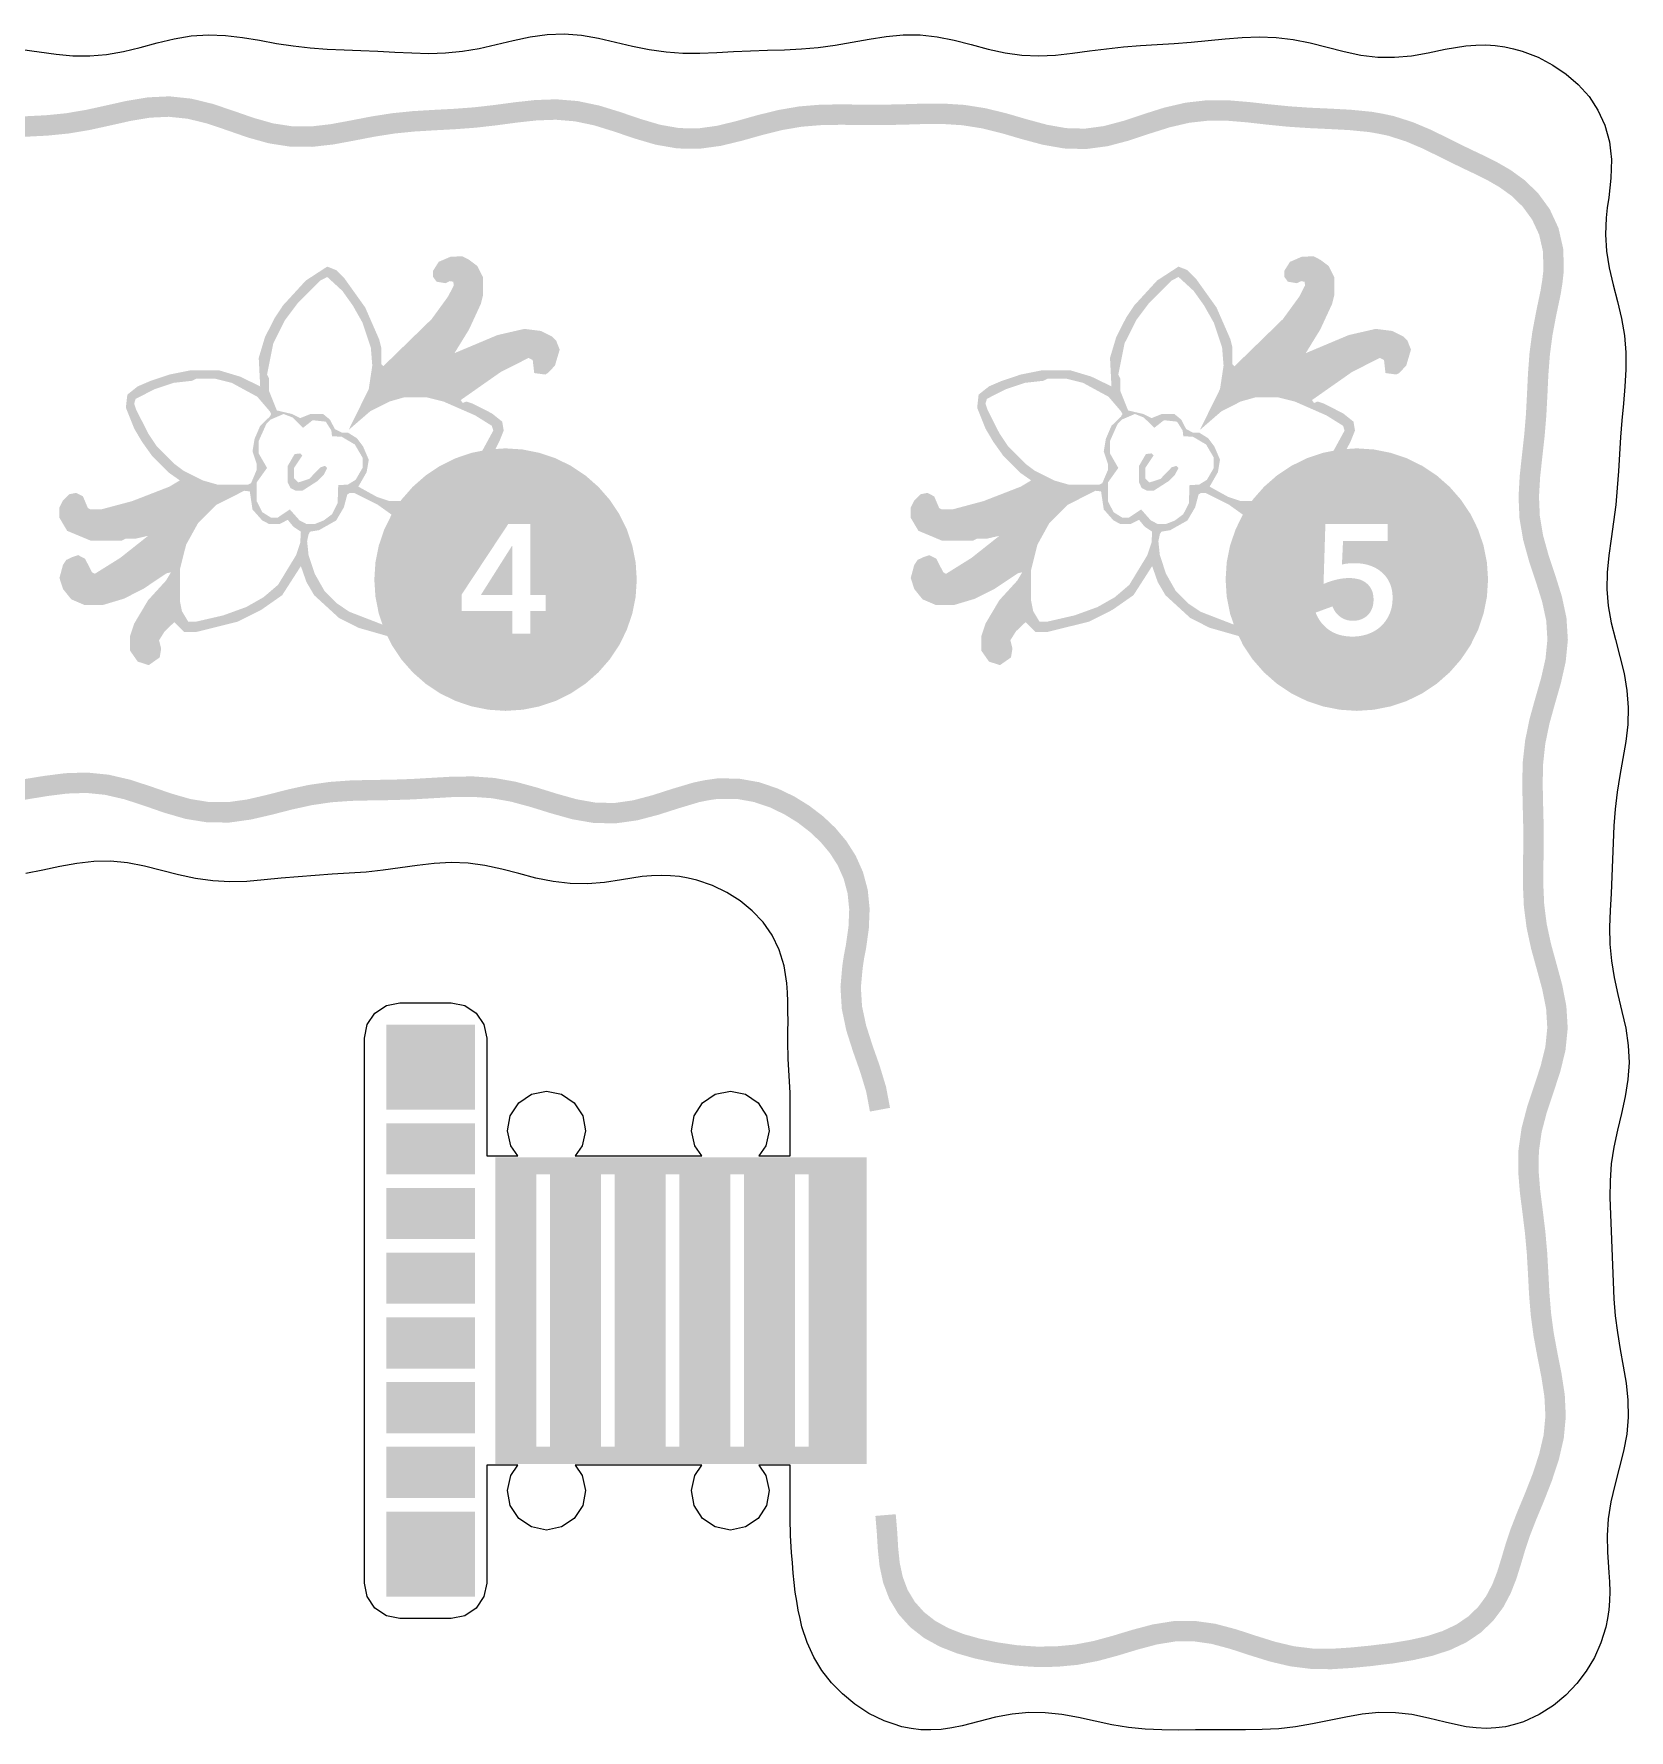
# Model space of a CAD drawing. Header units: millimetres. Extents: x 4 to 295, y 4 to 113.
# Drawn here: x 178.13 to 221.89, y 4.06 to 50.58 of the extents above; entities that cross this region are included whole.
import ezdxf

# ---------------------------------------------------------------- set-up
doc = ezdxf.new("R2010")
doc.units = ezdxf.units.MM
doc.layers.add('CUT', color=1, linetype='Continuous')
doc.layers.add('RASTER', color=7, linetype='Continuous')

msp = doc.modelspace()

# ---------------------------------------------------------------- hatches: boundary and pattern name
at = {"layer": 'RASTER'}
msp.add_hatch(color=7, dxfattribs=at).paths.add_polyline_path([(201.616, 21.129), (201.507, 21.705), (201.331, 22.286), (201.133, 22.848), (200.96, 23.391), (200.848, 23.917), (200.817, 24.436), (200.866, 24.965), (200.905, 25.225), (200.959, 25.5), (201.035, 26.049), (201.057, 26.588), (201.005, 27.109), (200.874, 27.598), (200.674, 28.045), (200.419, 28.446), (200.119, 28.804), (199.782, 29.124), (199.408, 29.41), (198.995, 29.667), (198.535, 29.888), (198.025, 30.06), (197.463, 30.16), (196.874, 30.164), (196.544, 30.117), (196.233, 30.053), (195.663, 29.884), (195.109, 29.706), (194.575, 29.564), (194.056, 29.49), (193.542, 29.5), (193.02, 29.592), (192.48, 29.743), (191.921, 29.917), (191.346, 30.073), (190.762, 30.177), (190.178, 30.219), (189.602, 30.212), (189.039, 30.18), (188.484, 30.148), (187.933, 30.129), (187.376, 30.122), (186.811, 30.108), (186.236, 30.067), (185.658, 29.983), (185.086, 29.857), (184.527, 29.713), (183.985, 29.587), (183.459, 29.513), (182.944, 29.515), (182.424, 29.599), (181.89, 29.753), (181.337, 29.945), (180.766, 30.131), (180.178, 30.267), (179.584, 30.326), (178.995, 30.307), (178.42, 30.234), (177.859, 30.143), (177.309, 30.06), (176.762, 30.001), (176.212, 29.963), (175.653, 29.932), (175.087, 29.889), (174.518, 29.82), (173.954, 29.73), (173.403, 29.641), (172.868, 29.581), (172.344, 29.578), (171.822, 29.647), (171.291, 29.785), (170.743, 29.97), (170.177, 30.163), (169.592, 30.317), (168.994, 30.392), (168.395, 30.373), (167.809, 30.276), (167.24, 30.139), (166.688, 30), (166.147, 29.89), (165.609, 29.822), (165.066, 29.791), (164.514, 29.781), (163.953, 29.77), (163.39, 29.746), (162.831, 29.711), (162.282, 29.682), (161.745, 29.683), (161.216, 29.734), (160.683, 29.843), (160.139, 29.999), (159.579, 30.174), (159.015, 30.323), (158.724, 30.386), (158.443, 30.426), (157.926, 30.47), (157.44, 30.475), (156.984, 30.472), (156.554, 30.495), (156.151, 30.566), (155.779, 30.699), (155.446, 30.899), (155.158, 31.164), (154.921, 31.489), (154.738, 31.867), (154.604, 32.29), (154.512, 32.751), (154.451, 33.247), (154.415, 33.776), (154.413, 34.055), (154.411, 34.331), (154.436, 34.858), (154.489, 35.379), (154.579, 35.901), (154.7, 36.43), (154.831, 36.972), (154.94, 37.531), (154.991, 38.104), (154.96, 38.683), (154.845, 39.256), (154.672, 39.813), (154.482, 40.352), (154.316, 40.874), (154.205, 41.382), (154.162, 41.884), (154.186, 42.391), (154.259, 42.911), (154.355, 43.444), (154.413, 43.726), (154.467, 44.008), (154.585, 44.525), (154.712, 44.998), (154.857, 45.423), (155.03, 45.798), (155.236, 46.124), (155.475, 46.4), (155.747, 46.63), (156.047, 46.819), (156.375, 46.978), (156.731, 47.122), (157.116, 47.269), (157.534, 47.436), (157.989, 47.63), (158.489, 47.846), (158.759, 47.95), (159.029, 48.053), (159.569, 48.216), (160.091, 48.315), (160.607, 48.332), (161.13, 48.269), (161.669, 48.146), (162.225, 47.996), (162.797, 47.858), (163.376, 47.76), (163.955, 47.71), (164.525, 47.696), (165.085, 47.695), (165.639, 47.687), (166.193, 47.666), (166.754, 47.64), (167.327, 47.631), (167.909, 47.663), (168.494, 47.754), (169.071, 47.898), (169.634, 48.068), (170.179, 48.223), (170.705, 48.324), (171.221, 48.347), (171.738, 48.284), (172.271, 48.149), (172.822, 47.97), (173.391, 47.792), (173.975, 47.655), (174.564, 47.584), (175.149, 47.578), (175.722, 47.617), (176.283, 47.671), (176.835, 47.717), (177.387, 47.746), (177.946, 47.766), (178.513, 47.795), (179.088, 47.853), (179.662, 47.949), (180.228, 48.073), (180.78, 48.197), (181.314, 48.287), (181.835, 48.311), (182.354, 48.257), (182.882, 48.127), (183.428, 47.943), (183.993, 47.746), (184.576, 47.583), (185.172, 47.491), (185.768, 47.487), (186.353, 47.553), (186.922, 47.659), (187.477, 47.766), (188.023, 47.852), (188.568, 47.907), (189.12, 47.94), (189.681, 47.97), (190.248, 48.012), (190.814, 48.076), (191.372, 48.151), (191.917, 48.211), (192.449, 48.23), (192.973, 48.187), (193.502, 48.076), (194.044, 47.908), (194.605, 47.717), (195.184, 47.547), (195.78, 47.443), (196.382, 47.433), (196.976, 47.514), (197.553, 47.654), (198.112, 47.811), (198.657, 47.947), (199.193, 48.039), (199.73, 48.083), (200.275, 48.092), (200.831, 48.085), (201.394, 48.083), (201.957, 48.094), (202.514, 48.111), (203.059, 48.114), (203.595, 48.08), (204.129, 47.996), (204.67, 47.863), (205.226, 47.7), (205.799, 47.546), (206.39, 47.442), (206.992, 47.426), (207.591, 47.506), (208.175, 47.661), (208.739, 47.849), (209.286, 48.022), (209.818, 48.146), (210.344, 48.205), (210.875, 48.203), (211.418, 48.157), (211.974, 48.094), (212.539, 48.038), (213.105, 48.001), (213.666, 47.975), (214.217, 47.946), (214.762, 47.892), (215.025, 47.845), (215.28, 47.792), (215.767, 47.636), (216.201, 47.452), (216.596, 47.26), (216.963, 47.077), (217.313, 46.907), (217.655, 46.745), (217.994, 46.577), (218.332, 46.382), (218.662, 46.144), (218.968, 45.849), (219.228, 45.493), (219.421, 45.079), (219.527, 44.613), (219.538, 44.096), (219.505, 43.825), (219.461, 43.55), (219.343, 42.988), (219.235, 42.417), (219.158, 41.841), (219.115, 41.269), (219.088, 40.705), (219.059, 40.15), (219.013, 39.598), (218.951, 39.041), (218.889, 38.473), (218.856, 37.891), (218.882, 37.3), (218.982, 36.708), (219.143, 36.126), (219.331, 35.562), (219.502, 35.016), (219.616, 34.489), (219.648, 33.972), (219.596, 33.451), (219.475, 32.916), (219.315, 32.362), (219.157, 31.791), (219.038, 31.209), (218.973, 30.624), (218.957, 30.045), (218.969, 29.477), (218.983, 28.919), (218.987, 28.364), (218.979, 27.805), (218.976, 27.236), (219.002, 26.658), (219.076, 26.074), (219.201, 25.494), (219.357, 24.926), (219.507, 24.376), (219.613, 23.844), (219.645, 23.325), (219.592, 22.806), (219.462, 22.276), (219.281, 21.726), (219.092, 21.157), (218.939, 20.573), (218.855, 19.979), (218.846, 19.387), (218.893, 18.807), (218.965, 18.241), (219.033, 17.685), (219.083, 17.134), (219.115, 16.579), (219.144, 16.015), (219.191, 15.443), (219.268, 14.869), (219.373, 14.3), (219.483, 13.744), (219.566, 13.204), (219.593, 12.678), (219.544, 12.156), (219.42, 11.627), (219.241, 11.083), (219.134, 10.812), (219.029, 10.543), (218.821, 10.045), (218.644, 9.59), (218.502, 9.167), (218.385, 8.772), (218.27, 8.402), (218.136, 8.056), (217.966, 7.734), (217.748, 7.439), (217.477, 7.178), (217.15, 6.956), (216.769, 6.777), (216.337, 6.637), (215.858, 6.53), (215.335, 6.444), (215.052, 6.412), (214.769, 6.377), (214.236, 6.325), (213.713, 6.291), (213.201, 6.299), (212.693, 6.362), (212.179, 6.484), (211.651, 6.649), (211.107, 6.827), (210.545, 6.976), (209.969, 7.058), (209.388, 7.05), (208.815, 6.958), (208.259, 6.81), (207.72, 6.647), (207.196, 6.504), (206.681, 6.406), (206.167, 6.358), (205.645, 6.352), (205.372, 6.37), (205.094, 6.39), (204.569, 6.467), (204.08, 6.569), (203.629, 6.697), (203.221, 6.857), (202.858, 7.056), (202.548, 7.298), (202.294, 7.582), (202.1, 7.905), (201.965, 8.263), (201.882, 8.651), (201.839, 9.068), (201.813, 9.515), (201.773, 9.983), (201.215, 9.936), (201.254, 9.474), (201.281, 9.023), (201.329, 8.564), (201.427, 8.105), (201.596, 7.66), (201.843, 7.249), (202.165, 6.888), (202.551, 6.587), (202.983, 6.349), (203.451, 6.166), (203.946, 6.025), (204.471, 5.915), (205.026, 5.834), (205.334, 5.81), (205.637, 5.792), (206.196, 5.798), (206.76, 5.851), (207.322, 5.958), (207.875, 6.108), (208.412, 6.271), (208.933, 6.41), (209.437, 6.492), (209.933, 6.499), (210.433, 6.427), (210.948, 6.289), (211.481, 6.115), (212.03, 5.944), (212.593, 5.811), (213.162, 5.74), (213.727, 5.731), (214.281, 5.766), (214.829, 5.819), (215.119, 5.856), (215.416, 5.89), (215.964, 5.98), (216.484, 6.097), (216.974, 6.256), (217.427, 6.469), (217.829, 6.742), (218.168, 7.069), (218.44, 7.435), (218.645, 7.823), (218.799, 8.218), (218.921, 8.609), (219.037, 8.998), (219.171, 9.399), (219.341, 9.836), (219.548, 10.331), (219.656, 10.607), (219.769, 10.897), (219.96, 11.475), (220.097, 12.066), (220.153, 12.665), (220.124, 13.26), (220.035, 13.841), (219.923, 14.405), (219.821, 14.957), (219.748, 15.504), (219.703, 16.053), (219.674, 16.61), (219.641, 17.175), (219.59, 17.745), (219.521, 18.31), (219.45, 18.865), (219.406, 19.406), (219.414, 19.935), (219.489, 20.462), (219.629, 20.998), (219.813, 21.55), (220.001, 22.121), (220.144, 22.711), (220.205, 23.314), (220.168, 23.915), (220.053, 24.504), (219.898, 25.074), (219.746, 25.627), (219.629, 26.169), (219.56, 26.705), (219.536, 27.247), (219.539, 27.8), (219.547, 28.362), (219.544, 28.928), (219.529, 29.49), (219.518, 30.043), (219.532, 30.585), (219.591, 31.121), (219.702, 31.659), (219.854, 32.209), (220.017, 32.776), (220.149, 33.361), (220.209, 33.962), (220.171, 34.566), (220.044, 35.159), (219.864, 35.734), (219.679, 36.29), (219.529, 36.83), (219.44, 37.359), (219.417, 37.888), (219.448, 38.427), (219.508, 38.98), (219.571, 39.544), (219.618, 40.112), (219.648, 40.678), (219.674, 41.235), (219.716, 41.783), (219.788, 42.328), (219.892, 42.878), (220.012, 43.443), (220.06, 43.748), (220.098, 44.081), (220.084, 44.681), (219.952, 45.259), (219.712, 45.777), (219.391, 46.217), (219.022, 46.573), (218.637, 46.852), (218.259, 47.07), (217.899, 47.249), (217.555, 47.412), (217.211, 47.579), (216.844, 47.763), (216.432, 47.963), (215.961, 48.162), (215.432, 48.331), (215.132, 48.395), (214.831, 48.448), (214.259, 48.504), (213.693, 48.535), (213.137, 48.56), (212.586, 48.597), (212.034, 48.652), (211.473, 48.715), (210.899, 48.763), (210.313, 48.765), (209.722, 48.698), (209.137, 48.562), (208.566, 48.382), (208.014, 48.198), (207.481, 48.056), (206.962, 47.986), (206.447, 48), (205.921, 48.093), (205.377, 48.24), (204.816, 48.404), (204.24, 48.545), (203.657, 48.637), (203.076, 48.674), (202.504, 48.671), (201.943, 48.654), (201.39, 48.643), (200.836, 48.645), (200.274, 48.652), (199.702, 48.643), (199.122, 48.595), (198.542, 48.495), (197.969, 48.353), (197.411, 48.196), (196.871, 48.064), (196.348, 47.992), (195.833, 48.001), (195.312, 48.092), (194.774, 48.251), (194.218, 48.441), (193.643, 48.618), (193.054, 48.742), (192.462, 48.791), (191.876, 48.77), (191.304, 48.707), (190.746, 48.632), (190.195, 48.57), (189.645, 48.529), (189.088, 48.5), (188.523, 48.466), (187.951, 48.408), (187.38, 48.318), (186.818, 48.209), (186.27, 48.108), (185.738, 48.046), (185.217, 48.05), (184.695, 48.13), (184.161, 48.281), (183.61, 48.473), (183.039, 48.665), (182.45, 48.809), (181.851, 48.872), (181.255, 48.844), (180.672, 48.747), (180.107, 48.62), (179.556, 48.499), (179.013, 48.408), (178.471, 48.354), (177.921, 48.326), (177.363, 48.306), (176.798, 48.276), (176.233, 48.229), (175.677, 48.176), (175.133, 48.139), (174.6, 48.143), (174.073, 48.207), (173.539, 48.333), (172.992, 48.504), (172.426, 48.687), (171.841, 48.835), (171.242, 48.907), (170.64, 48.88), (170.049, 48.768), (169.477, 48.606), (168.923, 48.439), (168.383, 48.304), (167.851, 48.221), (167.316, 48.191), (166.772, 48.201), (166.216, 48.226), (165.653, 48.247), (165.089, 48.255), (164.533, 48.256), (163.986, 48.269), (163.447, 48.316), (162.91, 48.407), (162.364, 48.539), (161.804, 48.689), (161.226, 48.821), (160.631, 48.892), (160.03, 48.872), (159.435, 48.761), (158.854, 48.585), (158.559, 48.473), (158.274, 48.363), (157.767, 48.145), (157.32, 47.953), (156.912, 47.791), (156.526, 47.643), (156.148, 47.49), (155.775, 47.309), (155.416, 47.082), (155.081, 46.799), (154.785, 46.458), (154.537, 46.065), (154.336, 45.63), (154.176, 45.16), (154.041, 44.66), (153.919, 44.126), (153.864, 43.836), (153.804, 43.548), (153.706, 42.999), (153.628, 42.443), (153.602, 41.873), (153.651, 41.298), (153.775, 40.729), (153.951, 40.174), (154.14, 39.636), (154.302, 39.117), (154.404, 38.612), (154.431, 38.114), (154.386, 37.61), (154.284, 37.092), (154.154, 36.558), (154.029, 36.011), (153.934, 35.455), (153.877, 34.9), (153.851, 34.347), (153.853, 34.051), (153.856, 33.749), (153.893, 33.194), (153.959, 32.662), (154.062, 32.15), (154.217, 31.66), (154.441, 31.201), (154.739, 30.791), (155.11, 30.45), (155.539, 30.193), (156.007, 30.025), (156.49, 29.938), (156.97, 29.912), (157.439, 29.914), (157.899, 29.91), (158.385, 29.869), (158.625, 29.835), (158.88, 29.779), (159.423, 29.636), (159.978, 29.462), (160.549, 29.298), (161.132, 29.18), (161.718, 29.123), (162.296, 29.121), (162.863, 29.151), (163.419, 29.186), (163.971, 29.21), (164.525, 29.22), (165.088, 29.231), (165.66, 29.264), (166.238, 29.337), (166.812, 29.453), (167.375, 29.594), (167.921, 29.727), (168.45, 29.816), (168.967, 29.832), (169.485, 29.767), (170.015, 29.627), (170.563, 29.44), (171.131, 29.248), (171.715, 29.097), (172.308, 29.019), (172.9, 29.021), (173.479, 29.085), (174.043, 29.177), (174.595, 29.265), (175.142, 29.331), (175.69, 29.373), (176.247, 29.404), (176.812, 29.443), (177.381, 29.504), (177.946, 29.589), (178.5, 29.68), (179.04, 29.748), (179.566, 29.766), (180.087, 29.714), (180.615, 29.592), (181.159, 29.414), (181.721, 29.219), (182.302, 29.052), (182.898, 28.957), (183.497, 28.954), (184.087, 29.036), (184.66, 29.169), (185.216, 29.312), (185.759, 29.431), (186.297, 29.51), (186.837, 29.548), (187.387, 29.561), (187.946, 29.569), (188.51, 29.588), (189.07, 29.62), (189.622, 29.652), (190.162, 29.659), (190.692, 29.621), (191.223, 29.526), (191.764, 29.379), (192.321, 29.206), (192.896, 29.045), (193.488, 28.942), (194.09, 28.931), (194.687, 29.015), (195.267, 29.168), (195.829, 29.348), (196.377, 29.512), (196.64, 29.565), (196.9, 29.604), (197.414, 29.602), (197.886, 29.517), (198.324, 29.369), (198.725, 29.175), (199.09, 28.949), (199.418, 28.697), (199.711, 28.42), (199.967, 28.115), (200.181, 27.78), (200.345, 27.412), (200.453, 27.009), (200.497, 26.572), (200.477, 26.1), (200.405, 25.588), (200.352, 25.32), (200.308, 25.027), (200.257, 24.444), (200.293, 23.842), (200.418, 23.247), (200.602, 22.67), (200.799, 22.111), (200.963, 21.571), (201.065, 21.026)])
h = msp.add_hatch(color=7, dxfattribs=at)
h.paths.add_polyline_path([(189.555, 44.47), (189.88, 44.487), (190.068, 44.39), (190.296, 44.219), (190.449, 43.918), (190.449, 43.405), (190.392, 43.178), (190.068, 42.477), (189.669, 41.828), (190.848, 42.324), (191.588, 42.494), (192.043, 42.437), (192.345, 42.284), (192.459, 42.17), (192.556, 41.925), (192.425, 41.487), (192.231, 41.282), (192.157, 41.242), (191.856, 41.282), (191.816, 41.64), (191.702, 41.697), (190.945, 41.316), (189.84, 40.541), (189.897, 40.462), (189.994, 40.502), (190.165, 40.445), (190.694, 40.177), (190.979, 39.949), (191.019, 39.705), (190.905, 39.42), (190.694, 39.004), (190.409, 38.606), (189.84, 38.036), (189.311, 37.712), (188.855, 37.541), (188.4, 37.484), (188.343, 37.427), (188.587, 37.16), (188.855, 36.63), (189.083, 35.719), (189.083, 34.637), (188.872, 33.994), (188.684, 33.897), (188.229, 33.954), (187.033, 34.296), (186.504, 34.563), (185.82, 35.19), (185.61, 35.548), (185.456, 35.987), (184.944, 35.19), (184.374, 34.791), (183.731, 34.466), (182.592, 34.182), (182.251, 34.182), (181.983, 34.449), (181.721, 34.199), (181.567, 33.954), (181.624, 33.726), (181.584, 33.482), (181.283, 33.271), (180.981, 33.368), (180.77, 33.669), (180.77, 34.068), (180.884, 34.41), (181.266, 35.053), (181.755, 35.588), (181.892, 35.816), (181.778, 35.793), (181.129, 35.36), (180.599, 35.093), (180.03, 34.922), (179.518, 34.922), (179.159, 35.076), (178.931, 35.36), (178.834, 35.662), (178.931, 36.021), (179.022, 36.157), (179.176, 36.231), (179.347, 36.288), (179.535, 36.192), (179.728, 35.816), (179.802, 35.776), (180.503, 36.214), (181.266, 36.818), (180.941, 36.744), (180.656, 36.744), (180.543, 36.687), (179.688, 36.687), (179.045, 36.955), (178.834, 37.313), (178.834, 37.598), (178.931, 37.786), (179.102, 37.957), (179.29, 37.996), (179.478, 37.9), (179.614, 37.581), (179.688, 37.541), (179.973, 37.541), (180.827, 37.769), (181.852, 38.167), (182.137, 38.338), (181.835, 38.549), (181.379, 39.004), (181.095, 39.403), (180.884, 39.761), (180.656, 40.331), (180.696, 40.69), (180.981, 40.917), (181.34, 41.071), (181.852, 41.242), (182.421, 41.356), (183.218, 41.356), (183.788, 41.185), (184.34, 40.917), (184.3, 41.697), (184.471, 42.267), (184.739, 42.796), (184.966, 43.138), (185.593, 43.821), (186.179, 44.202), (186.424, 44.106), (186.652, 43.878), (187.221, 43.081), (187.602, 42.21), (187.659, 41.982), (187.659, 41.526), (187.716, 41.47), (189.043, 42.762), (189.498, 43.388), (189.652, 43.69), (189.635, 43.787), (189.538, 43.804), (189.424, 43.747), (189.18, 43.787), (189.083, 43.918), (189.083, 44.089), (189.237, 44.333)])
h.paths.add_polyline_path([(186.179, 43.918), (185.991, 43.821), (185.365, 43.195), (185.023, 42.739), (184.699, 42.096), (184.528, 41.242), (184.585, 41.128), (184.585, 40.786), (184.796, 40.257), (185.211, 40.16), (185.439, 40.046), (185.724, 40.16), (186.065, 40.16), (186.253, 40.006), (186.39, 39.744), (186.578, 39.648), (186.748, 39.648), (186.993, 39.494), (187.164, 39.266), (187.318, 38.907), (187.261, 38.566), (187.033, 38.167), (187.546, 37.883), (187.887, 37.769), (188.457, 37.769), (189.385, 38.093), (189.726, 38.321), (190.352, 39.004), (190.734, 39.705), (190.694, 39.835), (190.239, 40.12), (189.367, 40.502), (188.912, 40.615), (188.286, 40.615), (187.887, 40.502), (187.358, 40.234), (186.766, 39.722), (187.318, 40.843), (187.415, 41.487), (187.375, 41.982), (187.147, 42.665), (186.879, 43.138), (186.595, 43.536)], flags=0)
h.paths.add_polyline_path([(182.592, 41.128), (182.478, 41.071), (181.966, 41.014), (181.453, 40.843), (180.924, 40.576), (180.884, 40.445), (180.941, 40.274), (181.266, 39.631), (181.493, 39.289), (182.006, 38.776), (182.233, 38.606), (182.763, 38.338), (183.162, 38.224), (184.016, 38.224), (184.09, 38.264), (184.243, 38.623), (184.243, 38.794), (184.129, 39.135), (184.186, 39.477), (184.34, 39.835), (184.602, 40.086), (184.642, 40.16), (184.602, 40.234), (184.26, 40.633), (183.56, 41.014), (183.105, 41.128)], flags=0)
h.paths.add_polyline_path([(184.983, 40.16), (184.625, 40.006), (184.511, 39.892), (184.3, 39.42), (184.3, 39.078), (184.528, 38.68), (184.243, 38.281), (184.243, 37.769), (184.397, 37.467), (184.642, 37.313), (184.813, 37.313), (185.154, 37.541), (185.422, 37.239), (185.61, 37.142), (185.837, 37.142), (186.082, 37.239), (186.31, 37.41), (186.464, 37.712), (186.481, 38.207), (186.748, 38.224), (186.959, 38.355), (187.147, 38.68), (187.147, 38.964), (186.936, 39.323), (186.578, 39.534), (186.31, 39.551), (186.293, 39.705), (186.139, 39.949), (185.781, 39.989), (185.513, 39.779), (185.228, 40.063)], flags=0)
h.paths.add_polyline_path([(185.285, 39.061), (185.439, 39.078), (185.496, 39.021), (185.268, 38.68), (185.268, 38.395), (185.382, 38.281), (185.684, 38.378), (185.991, 38.697), (186.122, 38.737), (186.179, 38.68), (186.082, 38.492), (185.912, 38.321), (185.496, 38.053), (185.325, 38.053), (185.171, 38.127), (185.097, 38.281), (185.097, 38.737)], flags=0)
h.paths.add_polyline_path([(183.902, 38.053), (183.144, 37.672), (182.632, 37.16), (182.308, 36.573), (182.137, 35.89), (182.137, 35.036), (182.194, 34.751), (182.364, 34.466), (182.592, 34.466), (183.332, 34.637), (183.959, 34.865), (184.431, 35.133), (184.83, 35.474), (185.325, 36.288), (185.439, 36.63), (185.456, 36.932), (185.251, 37.068), (185.097, 37.256), (184.87, 37.142), (184.585, 37.142), (184.397, 37.239), (184.129, 37.541), (184.055, 38.036)], flags=0)
h.paths.add_polyline_path([(186.805, 37.996), (186.731, 37.957), (186.635, 37.598), (186.424, 37.239), (185.951, 36.972), (185.707, 36.932), (185.667, 36.858), (185.627, 36.67), (185.667, 36.288), (185.837, 35.776), (186.105, 35.303), (186.447, 34.962), (186.788, 34.734), (187.773, 34.353), (188.627, 34.182), (188.741, 34.296), (188.855, 34.751), (188.855, 35.605), (188.684, 36.345), (188.303, 37.046), (187.961, 37.387), (187.563, 37.672), (186.919, 37.996)], flags=0)
h = msp.add_hatch(color=7, dxfattribs=at)
h.paths.add_polyline_path([(212.905, 44.47), (213.23, 44.487), (213.418, 44.39), (213.646, 44.219), (213.799, 43.918), (213.799, 43.405), (213.742, 43.178), (213.418, 42.477), (213.019, 41.828), (214.198, 42.324), (214.938, 42.494), (215.393, 42.437), (215.695, 42.284), (215.809, 42.17), (215.906, 41.925), (215.775, 41.487), (215.581, 41.282), (215.507, 41.242), (215.206, 41.282), (215.166, 41.64), (215.052, 41.697), (214.295, 41.316), (213.19, 40.541), (213.247, 40.462), (213.344, 40.502), (213.515, 40.445), (214.044, 40.177), (214.329, 39.949), (214.369, 39.705), (214.255, 39.42), (214.044, 39.004), (213.759, 38.606), (213.19, 38.036), (212.661, 37.712), (212.205, 37.541), (211.75, 37.484), (211.693, 37.427), (211.937, 37.16), (212.205, 36.63), (212.433, 35.719), (212.433, 34.637), (212.222, 33.994), (212.034, 33.897), (211.579, 33.954), (210.383, 34.296), (209.854, 34.563), (209.17, 35.19), (208.96, 35.548), (208.806, 35.987), (208.294, 35.19), (207.724, 34.791), (207.081, 34.466), (205.942, 34.182), (205.601, 34.182), (205.333, 34.449), (205.071, 34.199), (204.917, 33.954), (204.974, 33.726), (204.934, 33.482), (204.633, 33.271), (204.331, 33.368), (204.12, 33.669), (204.12, 34.068), (204.234, 34.41), (204.616, 35.053), (205.105, 35.588), (205.242, 35.816), (205.128, 35.793), (204.479, 35.36), (203.949, 35.093), (203.38, 34.922), (202.868, 34.922), (202.509, 35.076), (202.281, 35.36), (202.184, 35.662), (202.281, 36.021), (202.372, 36.157), (202.526, 36.231), (202.697, 36.288), (202.885, 36.192), (203.078, 35.816), (203.152, 35.776), (203.853, 36.214), (204.616, 36.818), (204.291, 36.744), (204.006, 36.744), (203.893, 36.687), (203.038, 36.687), (202.395, 36.955), (202.184, 37.313), (202.184, 37.598), (202.281, 37.786), (202.452, 37.957), (202.64, 37.996), (202.828, 37.9), (202.964, 37.581), (203.038, 37.541), (203.323, 37.541), (204.177, 37.769), (205.202, 38.167), (205.487, 38.338), (205.185, 38.549), (204.729, 39.004), (204.445, 39.403), (204.234, 39.761), (204.006, 40.331), (204.046, 40.69), (204.331, 40.917), (204.69, 41.071), (205.202, 41.242), (205.771, 41.356), (206.568, 41.356), (207.138, 41.185), (207.69, 40.917), (207.65, 41.697), (207.821, 42.267), (208.089, 42.796), (208.316, 43.138), (208.943, 43.821), (209.529, 44.202), (209.774, 44.106), (210.002, 43.878), (210.571, 43.081), (210.952, 42.21), (211.009, 41.982), (211.009, 41.526), (211.066, 41.47), (212.393, 42.762), (212.848, 43.388), (213.002, 43.69), (212.985, 43.787), (212.888, 43.804), (212.774, 43.747), (212.53, 43.787), (212.433, 43.918), (212.433, 44.089), (212.587, 44.333)])
h.paths.add_polyline_path([(209.529, 43.918), (209.341, 43.821), (208.715, 43.195), (208.373, 42.739), (208.049, 42.096), (207.878, 41.242), (207.935, 41.128), (207.935, 40.786), (208.146, 40.257), (208.561, 40.16), (208.789, 40.046), (209.074, 40.16), (209.415, 40.16), (209.603, 40.006), (209.74, 39.744), (209.928, 39.648), (210.098, 39.648), (210.343, 39.494), (210.514, 39.266), (210.668, 38.907), (210.611, 38.566), (210.383, 38.167), (210.896, 37.883), (211.237, 37.769), (211.807, 37.769), (212.735, 38.093), (213.076, 38.321), (213.702, 39.004), (214.084, 39.705), (214.044, 39.835), (213.589, 40.12), (212.717, 40.502), (212.262, 40.615), (211.636, 40.615), (211.237, 40.502), (210.708, 40.234), (210.116, 39.722), (210.668, 40.843), (210.765, 41.487), (210.725, 41.982), (210.497, 42.665), (210.229, 43.138), (209.945, 43.536)], flags=0)
h.paths.add_polyline_path([(205.942, 41.128), (205.828, 41.071), (205.316, 41.014), (204.803, 40.843), (204.274, 40.576), (204.234, 40.445), (204.291, 40.274), (204.616, 39.631), (204.843, 39.289), (205.356, 38.776), (205.583, 38.606), (206.113, 38.338), (206.512, 38.224), (207.366, 38.224), (207.44, 38.264), (207.593, 38.623), (207.593, 38.794), (207.479, 39.135), (207.536, 39.477), (207.69, 39.835), (207.952, 40.086), (207.992, 40.16), (207.952, 40.234), (207.61, 40.633), (206.91, 41.014), (206.455, 41.128)], flags=0)
h.paths.add_polyline_path([(208.333, 40.16), (207.975, 40.006), (207.861, 39.892), (207.65, 39.42), (207.65, 39.078), (207.878, 38.68), (207.593, 38.281), (207.593, 37.769), (207.747, 37.467), (207.992, 37.313), (208.163, 37.313), (208.504, 37.541), (208.772, 37.239), (208.96, 37.142), (209.187, 37.142), (209.432, 37.239), (209.66, 37.41), (209.814, 37.712), (209.831, 38.207), (210.098, 38.224), (210.309, 38.355), (210.497, 38.68), (210.497, 38.964), (210.286, 39.323), (209.928, 39.534), (209.66, 39.551), (209.643, 39.705), (209.489, 39.949), (209.131, 39.989), (208.863, 39.779), (208.578, 40.063)], flags=0)
h.paths.add_polyline_path([(208.635, 39.061), (208.789, 39.078), (208.846, 39.021), (208.618, 38.68), (208.618, 38.395), (208.732, 38.281), (209.034, 38.378), (209.341, 38.697), (209.472, 38.737), (209.529, 38.68), (209.432, 38.492), (209.262, 38.321), (208.846, 38.053), (208.675, 38.053), (208.521, 38.127), (208.447, 38.281), (208.447, 38.737)], flags=0)
h.paths.add_polyline_path([(207.252, 38.053), (206.494, 37.672), (205.982, 37.16), (205.658, 36.573), (205.487, 35.89), (205.487, 35.036), (205.544, 34.751), (205.714, 34.466), (205.942, 34.466), (206.682, 34.637), (207.309, 34.865), (207.781, 35.133), (208.18, 35.474), (208.675, 36.288), (208.789, 36.63), (208.806, 36.932), (208.601, 37.068), (208.447, 37.256), (208.22, 37.142), (207.935, 37.142), (207.747, 37.239), (207.479, 37.541), (207.405, 38.036)], flags=0)
h.paths.add_polyline_path([(210.155, 37.996), (210.081, 37.957), (209.985, 37.598), (209.774, 37.239), (209.301, 36.972), (209.057, 36.932), (209.017, 36.858), (208.977, 36.67), (209.017, 36.288), (209.187, 35.776), (209.455, 35.303), (209.797, 34.962), (210.138, 34.734), (211.123, 34.353), (211.977, 34.182), (212.091, 34.296), (212.205, 34.751), (212.205, 35.605), (212.034, 36.345), (211.653, 37.046), (211.311, 37.387), (210.913, 37.672), (210.269, 37.996)], flags=0)
h = msp.add_hatch(color=7, dxfattribs=at)
h.paths.add_polyline_path([(194.67, 35.617), (194.639, 35.147), (194.547, 34.685), (194.396, 34.24), (194.188, 33.817), (193.926, 33.426), (193.616, 33.072), (193.262, 32.761), (192.87, 32.5), (192.448, 32.291), (192.002, 32.14), (191.54, 32.048), (191.07, 32.017), (190.6, 32.048), (190.139, 32.14), (189.693, 32.291), (189.27, 32.5), (188.879, 32.761), (188.525, 33.072), (188.214, 33.426), (187.953, 33.817), (187.745, 34.24), (187.593, 34.685), (187.501, 35.147), (187.471, 35.617), (187.501, 36.087), (187.593, 36.549), (187.745, 36.995), (187.953, 37.417), (188.214, 37.808), (188.525, 38.162), (188.879, 38.473), (189.27, 38.734), (189.693, 38.943), (190.139, 39.094), (190.6, 39.186), (191.07, 39.217), (191.54, 39.186), (192.002, 39.094), (192.448, 38.943), (192.87, 38.734), (193.262, 38.473), (193.616, 38.162), (193.926, 37.808), (194.188, 37.417), (194.396, 36.995), (194.547, 36.549), (194.639, 36.087)])
h.paths.add_polyline_path([(191.253, 34.755), (191.253, 34.13), (191.754, 34.13), (191.754, 34.755), (192.175, 34.755), (192.175, 35.192), (191.754, 35.192), (191.754, 37.138), (191.142, 37.138), (189.864, 35.205), (189.864, 34.755), (191.253, 34.755)], flags=0)
h.paths.add_polyline_path([(191.253, 36.539), (191.253, 35.192), (190.391, 35.192), (191.244, 36.539), (191.253, 36.539)], flags=0)
h = msp.add_hatch(color=7, dxfattribs=at)
h.paths.add_polyline_path([(218.02, 35.617), (217.989, 35.147), (217.897, 34.685), (217.746, 34.24), (217.538, 33.817), (217.276, 33.426), (216.966, 33.072), (216.612, 32.761), (216.22, 32.5), (215.798, 32.291), (215.352, 32.14), (214.89, 32.048), (214.42, 32.017), (213.95, 32.048), (213.489, 32.14), (213.043, 32.291), (212.62, 32.5), (212.229, 32.761), (211.875, 33.072), (211.564, 33.426), (211.303, 33.817), (211.095, 34.24), (210.943, 34.685), (210.851, 35.147), (210.821, 35.617), (210.851, 36.087), (210.943, 36.549), (211.095, 36.995), (211.303, 37.417), (211.564, 37.808), (211.875, 38.162), (212.229, 38.473), (212.62, 38.734), (213.043, 38.943), (213.489, 39.094), (213.95, 39.186), (214.42, 39.217), (214.89, 39.186), (215.352, 39.094), (215.798, 38.943), (216.22, 38.734), (216.612, 38.473), (216.966, 38.162), (217.276, 37.808), (217.538, 37.417), (217.746, 36.995), (217.897, 36.549), (217.989, 36.087)])
h.paths.add_polyline_path([(215.27, 36.679), (215.27, 37.138), (213.558, 37.138), (213.507, 35.494), (213.524, 35.502), (213.542, 35.511), (213.561, 35.519), (213.58, 35.527), (213.599, 35.535), (213.62, 35.543), (213.641, 35.55), (213.662, 35.558), (213.684, 35.565), (213.706, 35.572), (213.728, 35.579), (213.75, 35.586), (213.773, 35.592), (213.795, 35.599), (213.818, 35.605), (213.84, 35.611), (213.863, 35.616), (213.886, 35.622), (213.91, 35.627), (213.933, 35.631), (213.956, 35.636), (213.98, 35.64), (214.004, 35.643), (214.027, 35.647), (214.051, 35.65), (214.074, 35.652), (214.098, 35.655), (214.12, 35.656), (214.143, 35.658), (214.165, 35.659), (214.186, 35.659), (214.208, 35.66), (214.239, 35.659), (214.269, 35.658), (214.3, 35.656), (214.33, 35.653), (214.36, 35.649), (214.39, 35.644), (214.42, 35.638), (214.45, 35.632), (214.479, 35.624), (214.508, 35.616), (214.536, 35.605), (214.563, 35.594), (214.59, 35.581), (214.615, 35.567), (214.64, 35.551), (214.664, 35.534), (214.688, 35.516), (214.71, 35.496), (214.731, 35.475), (214.751, 35.453), (214.77, 35.429), (214.788, 35.404), (214.804, 35.377), (214.82, 35.35), (214.833, 35.32), (214.846, 35.288), (214.856, 35.255), (214.864, 35.22), (214.871, 35.183), (214.875, 35.144), (214.878, 35.103), (214.879, 35.061), (214.878, 35.027), (214.876, 34.994), (214.873, 34.963), (214.868, 34.932), (214.862, 34.902), (214.854, 34.872), (214.845, 34.844), (214.834, 34.816), (214.823, 34.79), (214.81, 34.765), (214.796, 34.74), (214.782, 34.717), (214.766, 34.695), (214.75, 34.674), (214.732, 34.655), (214.713, 34.636), (214.694, 34.618), (214.673, 34.602), (214.652, 34.587), (214.63, 34.572), (214.608, 34.559), (214.584, 34.547), (214.56, 34.536), (214.535, 34.525), (214.509, 34.517), (214.483, 34.509), (214.457, 34.502), (214.43, 34.497), (214.403, 34.493), (214.375, 34.49), (214.347, 34.488), (214.318, 34.487), (214.268, 34.489), (214.22, 34.494), (214.173, 34.502), (214.128, 34.514), (214.085, 34.53), (214.044, 34.548), (214.004, 34.57), (213.966, 34.596), (213.93, 34.624), (213.897, 34.654), (213.866, 34.687), (213.838, 34.721), (213.813, 34.758), (213.791, 34.797), (213.771, 34.839), (213.753, 34.882), (213.29, 34.712), (213.322, 34.638), (213.359, 34.568), (213.399, 34.501), (213.444, 34.439), (213.494, 34.381), (213.548, 34.327), (213.606, 34.276), (213.668, 34.23), (213.735, 34.189), (213.805, 34.153), (213.879, 34.123), (213.957, 34.098), (214.039, 34.079), (214.124, 34.065), (214.213, 34.057), (214.306, 34.054), (214.361, 34.055), (214.417, 34.059), (214.471, 34.064), (214.524, 34.072), (214.577, 34.082), (214.629, 34.095), (214.68, 34.109), (214.73, 34.126), (214.779, 34.145), (214.827, 34.166), (214.873, 34.189), (214.917, 34.214), (214.96, 34.241), (215.001, 34.27), (215.041, 34.301), (215.079, 34.334), (215.115, 34.369), (215.149, 34.406), (215.181, 34.445), (215.212, 34.486), (215.24, 34.528), (215.267, 34.573), (215.292, 34.619), (215.314, 34.668), (215.335, 34.718), (215.352, 34.77), (215.367, 34.823), (215.38, 34.879), (215.389, 34.935), (215.396, 34.994), (215.4, 35.054), (215.401, 35.116), (215.4, 35.172), (215.397, 35.227), (215.39, 35.28), (215.382, 35.332), (215.371, 35.382), (215.357, 35.43), (215.341, 35.477), (215.323, 35.522), (215.302, 35.565), (215.28, 35.606), (215.255, 35.646), (215.229, 35.684), (215.201, 35.72), (215.17, 35.755), (215.138, 35.788), (215.104, 35.819), (215.068, 35.848), (215.031, 35.876), (214.992, 35.902), (214.952, 35.926), (214.91, 35.948), (214.866, 35.968), (214.821, 35.987), (214.775, 36.004), (214.727, 36.019), (214.678, 36.032), (214.629, 36.042), (214.578, 36.051), (214.526, 36.058), (214.473, 36.063), (214.42, 36.066), (214.365, 36.067), (214.345, 36.067), (214.323, 36.067), (214.302, 36.066), (214.28, 36.065), (214.257, 36.064), (214.233, 36.063), (214.209, 36.061), (214.184, 36.059), (214.16, 36.057), (214.136, 36.054), (214.114, 36.051), (214.092, 36.047), (214.071, 36.043), (214.05, 36.039), (214.031, 36.034), (214.012, 36.029), (214.042, 36.679), (215.27, 36.679)], flags=0)
h = msp.add_hatch(color=7, dxfattribs=at)
h.paths.add_polyline_path([(190.232, 7.721), (190.232, 23.413), (187.804, 23.413), (187.804, 7.721)])
h.paths.add_polyline_path([(190.232, 10.056), (187.804, 10.056), (187.804, 10.43), (190.232, 10.43), (190.232, 10.056)], flags=0)
h.paths.add_polyline_path([(190.232, 11.831), (187.804, 11.831), (187.804, 12.205), (190.232, 12.205), (190.232, 11.831)], flags=0)
h.paths.add_polyline_path([(190.232, 13.606), (187.804, 13.606), (187.804, 13.979), (190.232, 13.979), (190.232, 13.606)], flags=0)
h.paths.add_polyline_path([(190.232, 15.38), (187.804, 15.38), (187.804, 15.754), (190.232, 15.754), (190.232, 15.38)], flags=0)
h.paths.add_polyline_path([(190.232, 17.155), (187.804, 17.155), (187.804, 17.528), (190.232, 17.528), (190.232, 17.155)], flags=0)
h.paths.add_polyline_path([(190.232, 18.929), (187.804, 18.929), (187.804, 19.303), (190.232, 19.303), (190.232, 18.929)], flags=0)
h.paths.add_polyline_path([(190.232, 20.704), (187.804, 20.704), (187.804, 21.078), (190.232, 21.078), (190.232, 20.704)], flags=0)
h = msp.add_hatch(color=7, dxfattribs=at)
h.paths.add_polyline_path([(200.973, 11.364), (200.973, 19.77), (190.793, 19.77), (190.793, 11.364)])
h.paths.add_polyline_path([(199.386, 11.831), (199.012, 11.831), (199.012, 19.303), (199.386, 19.303), (199.386, 11.831)], flags=0)
h.paths.add_polyline_path([(197.611, 11.831), (197.237, 11.831), (197.237, 19.303), (197.611, 19.303), (197.611, 11.831)], flags=0)
h.paths.add_polyline_path([(195.836, 11.831), (195.463, 11.831), (195.463, 19.303), (195.836, 19.303), (195.836, 11.831)], flags=0)
h.paths.add_polyline_path([(194.062, 11.831), (193.688, 11.831), (193.688, 19.303), (194.062, 19.303), (194.062, 11.831)], flags=0)
h.paths.add_polyline_path([(192.287, 11.831), (191.914, 11.831), (191.914, 19.303), (192.287, 19.303), (192.287, 11.831)], flags=0)

# ---------------------------------------------------------------- linework, layer by layer
at = {"layer": 'CUT'}
msp.add_lwpolyline([(177.811, 50.157), (178.276, 50.09), (178.74, 50.027), (179.202, 49.985), (179.664, 49.979), (180.125, 50.018), (180.587, 50.101), (181.05, 50.215), (181.515, 50.34), (181.981, 50.453), (182.45, 50.531), (182.918, 50.563), (183.387, 50.545), (183.854, 50.488), (184.32, 50.409), (184.785, 50.325), (185.248, 50.254), (185.712, 50.202), (186.175, 50.169), (186.639, 50.149), (187.104, 50.132), (187.569, 50.112), (188.034, 50.087), (188.499, 50.063), (188.962, 50.051), (189.424, 50.063), (189.886, 50.107), (190.348, 50.186), (190.812, 50.29), (191.277, 50.404), (191.744, 50.503), (192.212, 50.568), (192.681, 50.584), (193.15, 50.547), (193.618, 50.466), (194.084, 50.359), (194.548, 50.249), (195.011, 50.154), (195.473, 50.09), (195.936, 50.06), (196.398, 50.058), (196.862, 50.075), (197.327, 50.098), (197.792, 50.119), (198.257, 50.134), (198.721, 50.15), (199.185, 50.174), (199.648, 50.215), (200.112, 50.277), (200.575, 50.357), (201.041, 50.443), (201.507, 50.517), (201.975, 50.56), (202.444, 50.558), (202.913, 50.507), (203.38, 50.412), (203.846, 50.292), (204.311, 50.168), (204.773, 50.066), (205.234, 50), (205.696, 49.98), (206.157, 50.001), (206.62, 50.052), (207.085, 50.116), (207.55, 50.179), (208.016, 50.23), (208.482, 50.268), (208.947, 50.296), (209.412, 50.324), (209.876, 50.358), (210.34, 50.401), (210.805, 50.449), (211.271, 50.489), (211.738, 50.507), (212.206, 50.489), (212.674, 50.431), (213.142, 50.336), (213.608, 50.218), (214.072, 50.099), (214.534, 50.003), (214.995, 49.947), (215.455, 49.942), (215.916, 49.985), (216.379, 50.065), (216.843, 50.164), (217.126, 50.214), (217.414, 50.26), (217.686, 50.277), (217.961, 50.284), (218.219, 50.262), (218.477, 50.232), (218.717, 50.176), (218.959, 50.113), (219.397, 49.943), (219.799, 49.731), (220.165, 49.481), (220.496, 49.194), (220.789, 48.866), (221.035, 48.495), (221.226, 48.081), (221.35, 47.628), (221.381, 47.381), (221.404, 47.138), (221.4, 46.88), (221.391, 46.626), (221.36, 46.358), (221.333, 46.095), (221.291, 45.818), (221.264, 45.542), (221.239, 45.085), (221.266, 44.626), (221.34, 44.166), (221.448, 43.704), (221.568, 43.241), (221.678, 42.776), (221.758, 42.309), (221.8, 41.843), (221.802, 41.376), (221.775, 40.911), (221.733, 40.447), (221.689, 39.983), (221.651, 39.521), (221.622, 39.058), (221.596, 38.594), (221.565, 38.13), (221.521, 37.665), (221.463, 37.201), (221.396, 36.737), (221.332, 36.275), (221.289, 35.814), (221.282, 35.354), (221.318, 34.894), (221.398, 34.434), (221.511, 33.972), (221.635, 33.509), (221.749, 33.043), (221.83, 32.577), (221.865, 32.109), (221.851, 31.642), (221.797, 31.176), (221.719, 30.711), (221.635, 30.248), (221.562, 29.785), (221.509, 29.324), (221.474, 28.862), (221.454, 28.399), (221.437, 27.936), (221.418, 27.472), (221.393, 27.008), (221.369, 26.545), (221.354, 26.083), (221.363, 25.622), (221.403, 25.161), (221.478, 24.7), (221.58, 24.239), (221.693, 23.775), (221.795, 23.31), (221.865, 22.843), (221.888, 22.375), (221.858, 21.908), (221.783, 21.441), (221.679, 20.976), (221.567, 20.513), (221.47, 20.051), (221.401, 19.59), (221.365, 19.13), (221.36, 18.668), (221.375, 18.206), (221.397, 17.743), (221.419, 17.279), (221.435, 16.816), (221.45, 16.352), (221.472, 15.89), (221.509, 15.428), (221.567, 14.966), (221.644, 14.504), (221.73, 14.04), (221.807, 13.576), (221.858, 13.109), (221.866, 12.642), (221.824, 12.174), (221.737, 11.708), (221.62, 11.243), (221.496, 10.78), (221.388, 10.318), (221.314, 9.858), (221.284, 9.398), (221.296, 8.94), (221.312, 8.663), (221.337, 8.386), (221.347, 8.125), (221.358, 7.86), (221.347, 7.611), (221.332, 7.359), (221.294, 7.125), (221.252, 6.889), (221.117, 6.452), (220.936, 6.05), (220.713, 5.68), (220.453, 5.338), (220.154, 5.024), (219.812, 4.738), (219.424, 4.488), (218.99, 4.289), (218.744, 4.216), (218.5, 4.155), (218.237, 4.124), (217.974, 4.107), (217.694, 4.123), (217.417, 4.151), (217.127, 4.211), (216.841, 4.276), (216.385, 4.392), (215.93, 4.485), (215.477, 4.538), (215.024, 4.542), (214.57, 4.499), (214.115, 4.42), (213.658, 4.324), (213.2, 4.229), (212.741, 4.152), (212.281, 4.1), (211.822, 4.074), (211.364, 4.067), (210.906, 4.067), (210.449, 4.068), (209.992, 4.065), (209.534, 4.062), (209.076, 4.066), (208.616, 4.088), (208.157, 4.135), (207.697, 4.21), (207.239, 4.304), (206.782, 4.404), (206.327, 4.488), (205.873, 4.539), (205.42, 4.544), (204.966, 4.499), (204.512, 4.412), (204.056, 4.299), (203.597, 4.181), (203.309, 4.124), (203.016, 4.079), (202.738, 4.068), (202.459, 4.071), (202.197, 4.107), (201.937, 4.154), (201.698, 4.229), (201.457, 4.312), (201.031, 4.521), (200.647, 4.77), (200.308, 5.052), (200.009, 5.36), (199.747, 5.695), (199.524, 6.061), (199.341, 6.46), (199.199, 6.891), (199.147, 7.123), (199.094, 7.353), (199.058, 7.6), (199.017, 7.845), (198.99, 8.108), (198.958, 8.37), (198.937, 8.651), (198.913, 8.933), (198.884, 9.401), (198.879, 9.869), (198.879, 10.337), (198.879, 10.804), (198.879, 11.324), (198.02, 11.324), (198.214, 11.049), (198.305, 10.637), (198.23, 10.222), (198, 9.869), (197.651, 9.632), (197.237, 9.549), (196.824, 9.632), (196.475, 9.869), (196.245, 10.222), (196.169, 10.637), (196.261, 11.049), (196.455, 11.324), (192.976, 11.324), (193.171, 11.049), (193.262, 10.637), (193.187, 10.222), (192.956, 9.869), (192.607, 9.632), (192.194, 9.549), (191.78, 9.632), (191.431, 9.869), (191.201, 10.222), (191.126, 10.637), (191.217, 11.049), (191.411, 11.324), (190.553, 11.324), (190.553, 8.091), (190.479, 7.722), (190.268, 7.406), (189.952, 7.194), (189.583, 7.121), (188.174, 7.121), (187.805, 7.194), (187.488, 7.406), (187.277, 7.722), (187.204, 8.091), (187.204, 23.043), (187.277, 23.412), (187.488, 23.728), (187.805, 23.94), (188.174, 24.013), (189.583, 24.013), (189.952, 23.94), (190.268, 23.728), (190.479, 23.412), (190.553, 23.043), (190.553, 19.81), (191.411, 19.81), (191.217, 20.085), (191.126, 20.497), (191.201, 20.912), (191.431, 21.265), (191.78, 21.502), (192.194, 21.585), (192.607, 21.502), (192.956, 21.265), (193.187, 20.912), (193.262, 20.497), (193.171, 20.085), (192.976, 19.81), (196.455, 19.81), (196.261, 20.085), (196.169, 20.497), (196.245, 20.912), (196.475, 21.265), (196.824, 21.502), (197.237, 21.585), (197.651, 21.502), (198, 21.265), (198.23, 20.912), (198.305, 20.497), (198.214, 20.085), (198.02, 19.81), (198.879, 19.81), (198.879, 20.144), (198.879, 20.611), (198.879, 21.078), (198.879, 21.543), (198.853, 22.009), (198.824, 22.477), (198.814, 22.944), (198.811, 23.227), (198.819, 23.508), (198.815, 23.774), (198.817, 24.041), (198.802, 24.292), (198.787, 24.545), (198.75, 24.782), (198.708, 25.022), (198.573, 25.461), (198.38, 25.863), (198.134, 26.222), (197.839, 26.533), (197.506, 26.802), (197.141, 27.034), (196.743, 27.227), (196.313, 27.375), (196.077, 27.426), (195.844, 27.471), (195.593, 27.491), (195.343, 27.504), (195.077, 27.49), (194.813, 27.471), (194.533, 27.428), (194.252, 27.386), (193.786, 27.313), (193.316, 27.272), (192.845, 27.278), (192.374, 27.334), (191.904, 27.432), (191.436, 27.554), (190.97, 27.677), (190.506, 27.777), (190.042, 27.838), (189.579, 27.854), (189.115, 27.828), (188.65, 27.774), (188.183, 27.709), (187.715, 27.647), (187.247, 27.597), (186.779, 27.562), (186.312, 27.534), (185.845, 27.505), (185.379, 27.469), (184.913, 27.425), (184.445, 27.378), (183.977, 27.34), (183.507, 27.327), (183.037, 27.352), (182.567, 27.418), (182.097, 27.519), (181.63, 27.64), (181.164, 27.756), (180.7, 27.846), (180.237, 27.892), (179.774, 27.887), (179.311, 27.834), (178.845, 27.748), (178.379, 27.648), (177.911, 27.555)], dxfattribs=at)

doc.saveas('drawing.dxf')
